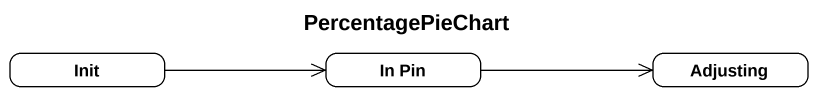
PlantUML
@startuml
title PercentagePieChart
hide empty description
state Init
state "In Pin" as In_Pin
state Adjusting
Init -right-> In_Pin
In_Pin -right-> Adjusting
@enduml
